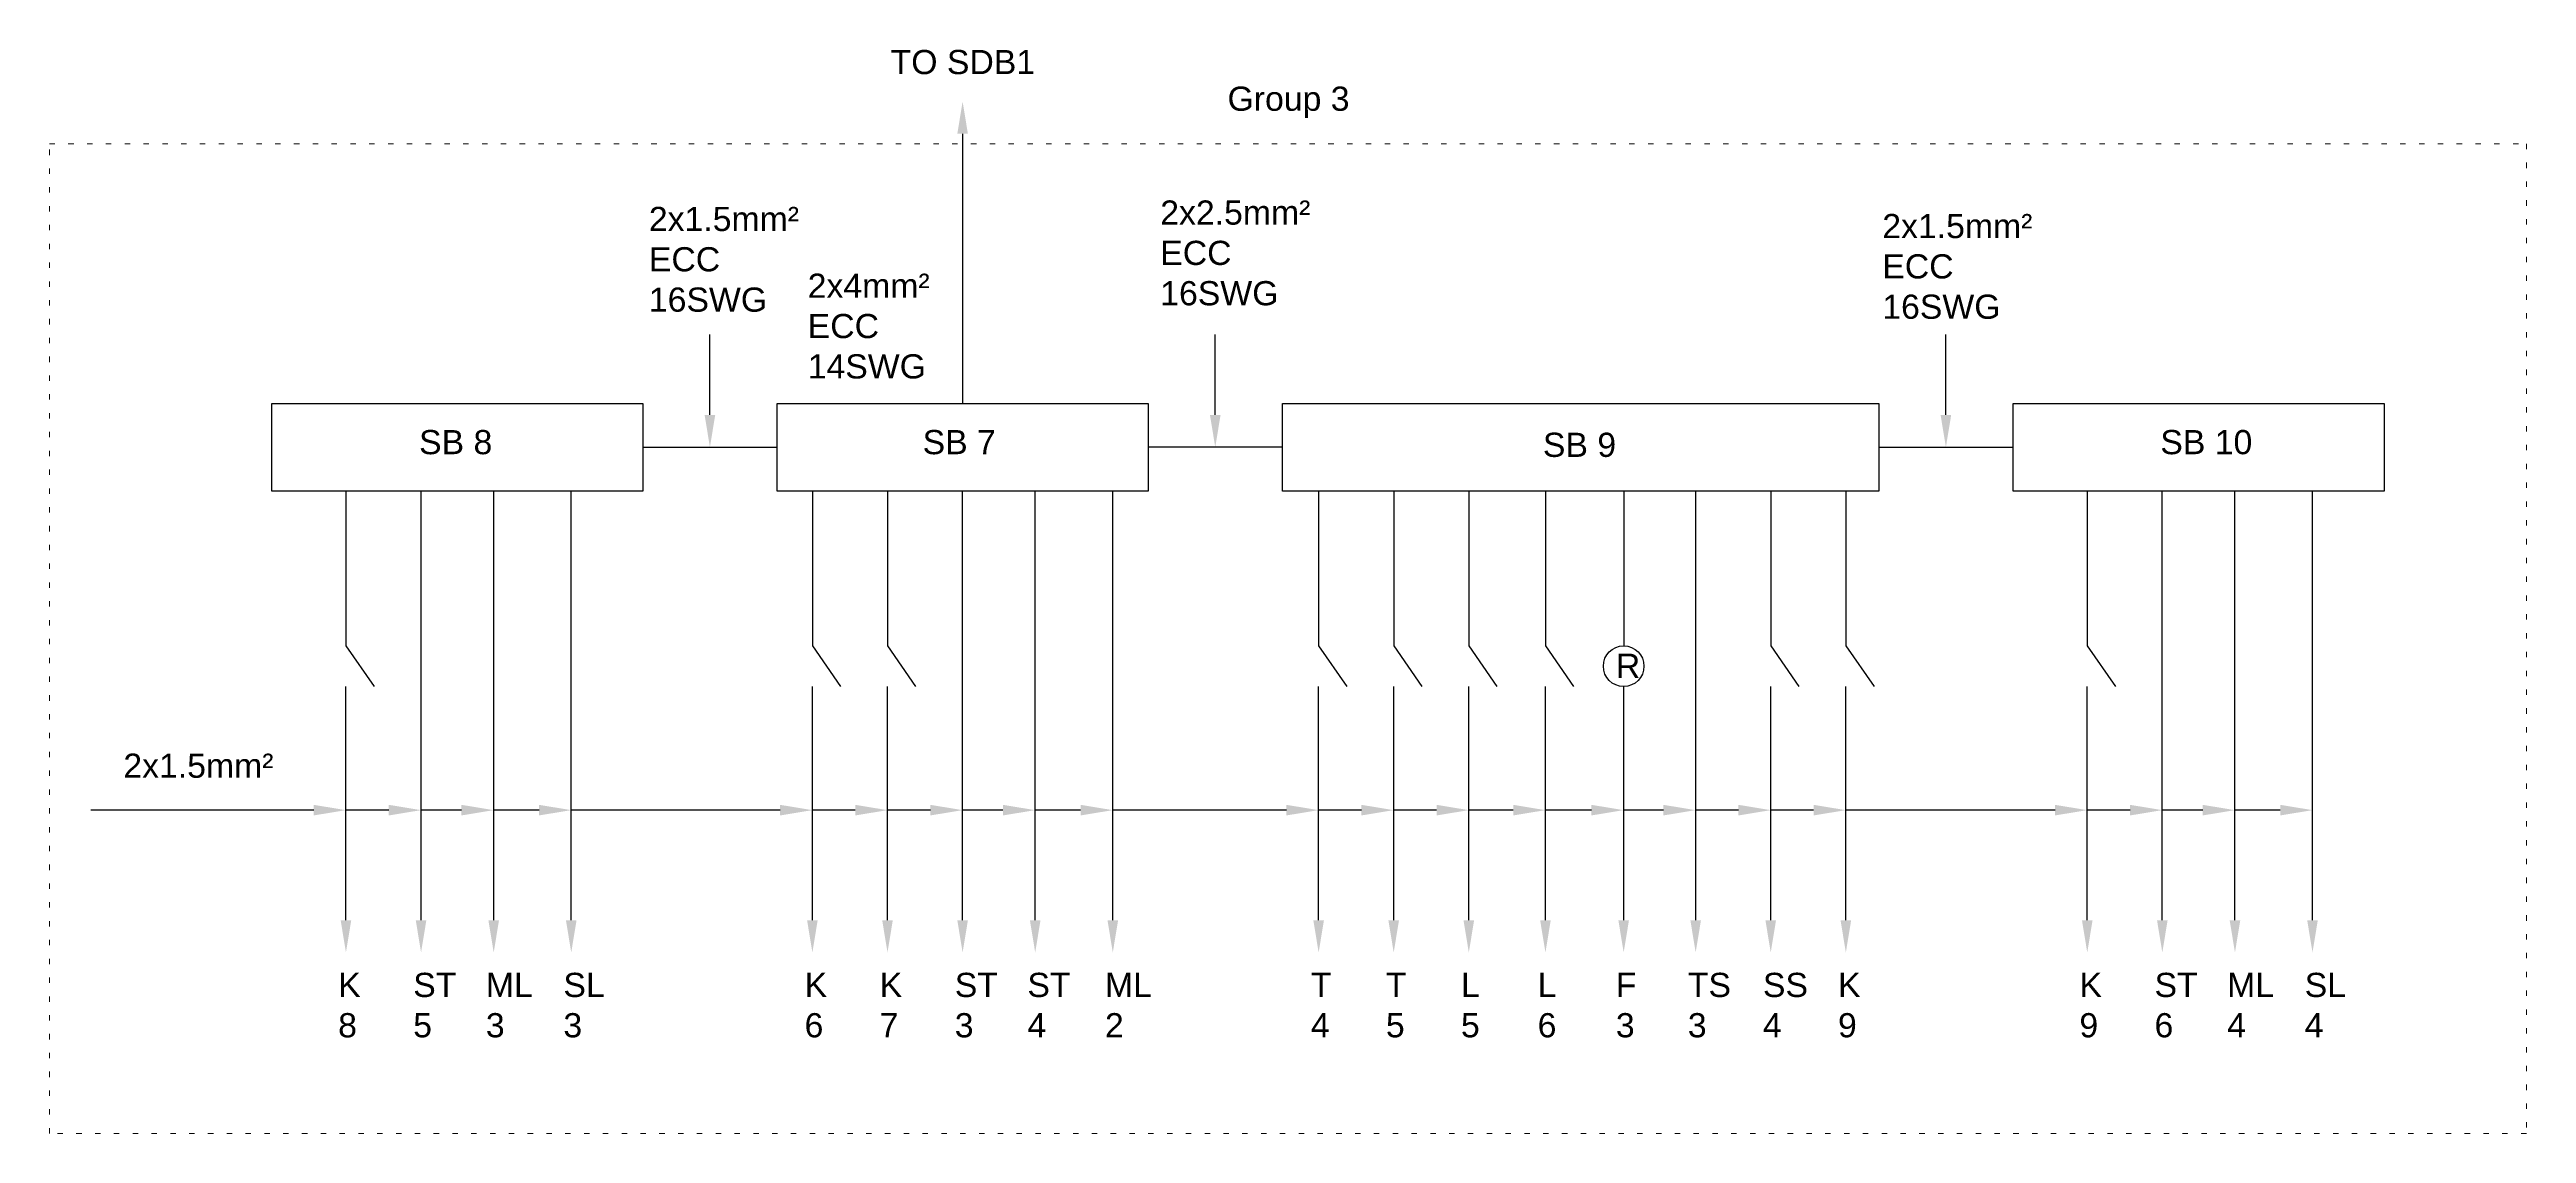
# Model space of a CAD drawing. Header units: inches. Extents: x 7.3 to 53.4, y 6 to 26.2.
import ezdxf
from ezdxf import colors
from ezdxf.entities.mleader import LeaderData, LeaderLine
from ezdxf.math import Vec2, Vec3

# ---------------------------------------------------------------- set-up
doc = ezdxf.new("R2010")
doc.units = ezdxf.units.IN
doc.header["$MEASUREMENT"] = 0
doc.linetypes.add('DOT', pattern=[0.25, 0, -0.25])
doc.layers.add('Dot', color=7, linetype='DOT', lineweight=20)
doc.styles.get("Standard").update_dxf_attribs({"font": 'arial.ttf'})

msp = doc.modelspace()

# ---------------------------------------------------------------- linework, layer by layer
for p, q in [((18.321, 18.785), (20.821, 18.785)), ((30.226, 18.785), (27.726, 18.785)), ((41.324, 18.785), (43.824, 18.785)), ((12.797, 17.97), (12.797, 15.089)), ((21.478, 17.97), (21.478, 15.089)), ((22.876, 17.97), (22.876, 15.089)), ((30.9, 17.97), (30.9, 15.089)), ((32.297, 17.97), (32.297, 15.089)), ((33.695, 17.97), (33.695, 15.089)), ((35.121, 17.97), (35.121, 15.089)), ((36.577, 17.97), (36.577, 15.089)), ((39.314, 17.97), (39.314, 15.089)), ((40.712, 17.97), (40.712, 15.089)), ((45.205, 17.97), (45.205, 15.089)), ((12.797, 15.089), (13.321, 14.333)), ((21.478, 15.089), (22.003, 14.333)), ((22.876, 15.089), (23.4, 14.333)), ((30.9, 15.089), (31.424, 14.333)), ((32.297, 15.089), (32.821, 14.333)), ((33.695, 15.089), (34.219, 14.333)), ((35.121, 15.089), (35.645, 14.333)), ((39.314, 15.089), (39.838, 14.333)), ((40.712, 15.089), (41.236, 14.333)), ((45.205, 15.089), (45.729, 14.333))]:
    msp.add_line(p, q)
for points in [[(11.417, 19.599), (18.321, 19.599), (18.321, 17.97), (11.417, 17.97)], [(20.821, 19.599), (27.726, 19.599), (27.726, 17.97), (20.821, 17.97)], [(30.226, 19.599), (41.324, 19.599), (41.324, 17.97), (30.226, 17.97)], [(43.824, 19.599), (50.729, 19.599), (50.729, 17.97), (43.824, 17.97)]]:
    msp.add_lwpolyline(points, close=True)
msp.add_circle((36.577, 14.711), 0.378)
at = {"layer": 'Dot'}
msp.add_lwpolyline([(7.28, 24.428), (53.379, 24.428), (53.379, 6.02), (7.28, 6.02)], close=True, dxfattribs=at)

# ---------------------------------------------------------------- texts
at = {"char_height": 0.5, "attachment_point": 1}
for s, width, heights, insert in [('{\\H0.9x;TO SDB1}', 2.88251, [0.582], (22.934, 26.175)), ('{\\H0.9x;Group 3}', 2.44577, [0.815], (29.204, 25.493)), ('{\\H0.9x;2x1.5mm²\\PECC\\P16SWG}', 2.62047, [2.066], (18.435, 23.256)), ('{\\H0.9x;2x2.5mm²\\PECC\\P16SWG}', 2.62047, [2.066], (27.952, 23.375)), ('{\\H0.9x;2x1.5mm²\\PECC\\P16SWG}', 2.62047, [2.066], (41.39, 23.124)), ('{\\H0.9x;2x4mm²\\PECC\\P14SWG}', 2.62047, [2.066], (21.391, 22.014)), ('{\\H0.9x;SB 8}', 1.65963, [0.786], (14.158, 19.105)), ('{\\H0.9x;SB 7}', 1.65963, [0.786], (23.53, 19.105)), ('{\\H0.9x;SB 9}', 1.65963, [0.786], (35.074, 19.055)), ('{\\H0.9x;SB 10}', 1.65963, [0.786], (46.565, 19.105)), ('{\\H0.9x;R}', 1.65963, [0.786], (36.432, 14.944)), ('{\\H0.9x;2x1.5mm²}', 2.73693, [0.757], (8.654, 13.086)), ('{\\H0.9x;K\\P8}', 0.5, [1.455], (12.652, 9.008)), ('{\\H0.9x;ST\\P5}', 0.5, [1.455], (14.049, 9.008)), ('{\\H0.9x;ML\\P3}', 0.5, [1.455], (15.401, 9.008)), ('{\\H0.9x;SL\\P3}', 0.5, [1.455], (16.844, 9.008)), ('{\\H0.9x;K\\P6}', 0.5, [1.455], (21.333, 9.008)), ('{\\H0.9x;K\\P7}', 0.5, [1.455], (22.73, 9.008)), ('{\\H0.9x;ST\\P3}', 0.5, [1.455], (24.128, 9.008)), ('{\\H0.9x;ST\\P4}', 0.5, [1.455], (25.48, 9.008)), ('{\\H0.9x;ML\\P2}', 0.5, [1.455], (26.923, 9.008)), ('{\\H0.9x;T\\P4}', 0.5, [1.455], (30.754, 9.008)), ('{\\H0.9x;T\\P5}', 0.5, [1.455], (32.152, 9.008)), ('{\\H0.9x;L\\P5}', 0.5, [1.455], (33.549, 9.008)), ('{\\H0.9x;L\\P6}', 0.5, [1.455], (34.976, 9.008)), ('{\\H0.9x;F\\P3}', 0.5, [1.455], (36.432, 9.008)), ('{\\H0.9x;TS\\P3}', 0.5, [1.455], (37.771, 9.008)), ('{\\H0.9x;SS\\P4}', 0.5, [1.455], (39.169, 9.008)), ('{\\H0.9x;K\\P9}', 0.5, [1.455], (40.566, 9.008)), ('{\\H0.9x;K\\P9}', 0.5, [1.455], (45.059, 9.008)), ('{\\H0.9x;ST\\P6}', 0.5, [1.455], (46.457, 9.008)), ('{\\H0.9x;ML\\P4}', 0.5, [1.455], (47.808, 9.008)), ('{\\H0.9x;SL\\P4}', 0.5, [1.455], (49.252, 9.008))]:
    msp.add_mtext_dynamic_manual_height_columns(s, width=width, gutter_width=1, heights=heights, dxfattribs=dict(at, insert=insert))

# ---------------------------------------------------------------- leaders
ml = msp.add_multileader_mtext('Standard')
ml.set_content('')
ml.set_leader_properties()
ml.build(insert=Vec2(0, 0))
ml.multileader.update_dxf_attribs({"has_dogleg": 0, "dogleg_length": 0.36, "arrow_head_size": 0.6})
ctx = ml.context
ctx.base_point, ctx.char_height, ctx.arrow_head_size, ctx.landing_gap_size, ctx.plane_origin = Vec3(24.274, 19.599), 0.18, 0.6, 0.09, Vec3(24.274, 25.215)
notes = []
notes.append((ctx, [(0, (1, 1, 0), (23.914, 19.599), (1, 0), 0.36, [(0, [(24.274, 25.215)], 0, [])])]))
ctx.mtext, ml.multileader.dxf.content_type = None, 0
ml = msp.add_multileader_mtext('Standard')
ml.set_content('')
ml.set_leader_properties()
ml.build(insert=Vec2(0, 0))
ml.multileader.update_dxf_attribs({"has_dogleg": 0, "dogleg_length": 0.36, "arrow_head_size": 0.6})
ctx = ml.context
ctx.base_point, ctx.char_height, ctx.arrow_head_size, ctx.landing_gap_size, ctx.plane_origin = Vec3(19.571, 20.88), 0.18, 0.6, 0.09, Vec3(19.571, 18.785)
notes.append((ctx, [(0, (1, 1, 0), (19.211, 20.88), (1, 0), 0.36, [(0, [(19.571, 18.785)], 0, [])])]))
ctx.mtext, ml.multileader.dxf.content_type = None, 0
ml = msp.add_multileader_mtext('Standard')
ml.set_content('')
ml.set_leader_properties()
ml.build(insert=Vec2(0, 0))
ml.multileader.update_dxf_attribs({"has_dogleg": 0, "dogleg_length": 0.36, "arrow_head_size": 0.6})
ctx = ml.context
ctx.base_point, ctx.char_height, ctx.arrow_head_size, ctx.landing_gap_size, ctx.plane_origin = Vec3(28.976, 20.88), 0.18, 0.6, 0.09, Vec3(28.976, 18.785)
notes.append((ctx, [(0, (1, 1, 0), (28.616, 20.88), (1, 0), 0.36, [(0, [(28.976, 18.785)], 0, [])])]))
ctx.mtext, ml.multileader.dxf.content_type = None, 0
ml = msp.add_multileader_mtext('Standard')
ml.set_content('')
ml.set_leader_properties()
ml.build(insert=Vec2(0, 0))
ml.multileader.update_dxf_attribs({"has_dogleg": 0, "dogleg_length": 0.36, "arrow_head_size": 0.6})
ctx = ml.context
ctx.base_point, ctx.char_height, ctx.arrow_head_size, ctx.landing_gap_size, ctx.plane_origin = Vec3(42.574, 20.88), 0.18, 0.6, 0.09, Vec3(42.574, 18.785)
notes.append((ctx, [(0, (1, 1, 0), (42.214, 20.88), (1, 0), 0.36, [(0, [(42.574, 18.785)], 0, [])])]))
ctx.mtext, ml.multileader.dxf.content_type = None, 0
ml = msp.add_multileader_mtext('Standard')
ml.set_content('')
ml.set_leader_properties()
ml.build(insert=Vec2(0, 0))
ml.multileader.update_dxf_attribs({"has_dogleg": 0, "dogleg_length": 0.36, "arrow_head_size": 0.6})
ctx = ml.context
ctx.base_point, ctx.char_height, ctx.arrow_head_size, ctx.landing_gap_size, ctx.plane_origin = Vec3(14.195, 17.97), 0.18, 0.6, 0.09, Vec3(14.195, 9.386)
notes.append((ctx, [(0, (1, 1, 0), (13.835, 17.97), (1, 0), 0.36, [(0, [(14.195, 9.386)], 0, [])])]))
ctx.mtext, ml.multileader.dxf.content_type = None, 0
ml = msp.add_multileader_mtext('Standard')
ml.set_content('')
ml.set_leader_properties()
ml.build(insert=Vec2(0, 0))
ml.multileader.update_dxf_attribs({"has_dogleg": 0, "dogleg_length": 0.36, "arrow_head_size": 0.6})
ctx = ml.context
ctx.base_point, ctx.char_height, ctx.arrow_head_size, ctx.landing_gap_size, ctx.plane_origin = Vec3(15.547, 17.97), 0.18, 0.6, 0.09, Vec3(15.547, 9.386)
notes.append((ctx, [(0, (1, 1, 0), (15.187, 17.97), (1, 0), 0.36, [(0, [(15.547, 9.386)], 0, [])])]))
ctx.mtext, ml.multileader.dxf.content_type = None, 0
ml = msp.add_multileader_mtext('Standard')
ml.set_content('')
ml.set_leader_properties()
ml.build(insert=Vec2(0, 0))
ml.multileader.update_dxf_attribs({"has_dogleg": 0, "dogleg_length": 0.36, "arrow_head_size": 0.6})
ctx = ml.context
ctx.base_point, ctx.char_height, ctx.arrow_head_size, ctx.landing_gap_size, ctx.plane_origin = Vec3(16.99, 17.97), 0.18, 0.6, 0.09, Vec3(16.99, 9.386)
notes.append((ctx, [(0, (1, 1, 0), (16.63, 17.97), (1, 0), 0.36, [(0, [(16.99, 9.386)], 0, [])])]))
ctx.mtext, ml.multileader.dxf.content_type = None, 0
ml = msp.add_multileader_mtext('Standard')
ml.set_content('')
ml.set_leader_properties()
ml.build(insert=Vec2(0, 0))
ml.multileader.update_dxf_attribs({"has_dogleg": 0, "dogleg_length": 0.36, "arrow_head_size": 0.6})
ctx = ml.context
ctx.base_point, ctx.char_height, ctx.arrow_head_size, ctx.landing_gap_size, ctx.plane_origin = Vec3(24.274, 17.97), 0.18, 0.6, 0.09, Vec3(24.274, 9.386)
notes.append((ctx, [(0, (1, 1, 0), (23.914, 17.97), (1, 0), 0.36, [(0, [(24.274, 9.386)], 0, [])])]))
ctx.mtext, ml.multileader.dxf.content_type = None, 0
ml = msp.add_multileader_mtext('Standard')
ml.set_content('')
ml.set_leader_properties()
ml.build(insert=Vec2(0, 0))
ml.multileader.update_dxf_attribs({"has_dogleg": 0, "dogleg_length": 0.36, "arrow_head_size": 0.6})
ctx = ml.context
ctx.base_point, ctx.char_height, ctx.arrow_head_size, ctx.landing_gap_size, ctx.plane_origin = Vec3(25.625, 17.97), 0.18, 0.6, 0.09, Vec3(25.625, 9.386)
notes.append((ctx, [(0, (1, 1, 0), (25.265, 17.97), (1, 0), 0.36, [(0, [(25.625, 9.386)], 0, [])])]))
ctx.mtext, ml.multileader.dxf.content_type = None, 0
ml = msp.add_multileader_mtext('Standard')
ml.set_content('')
ml.set_leader_properties()
ml.build(insert=Vec2(0, 0))
ml.multileader.update_dxf_attribs({"has_dogleg": 0, "dogleg_length": 0.36, "arrow_head_size": 0.6})
ctx = ml.context
ctx.base_point, ctx.char_height, ctx.arrow_head_size, ctx.landing_gap_size, ctx.plane_origin = Vec3(27.069, 17.97), 0.18, 0.6, 0.09, Vec3(27.069, 9.386)
notes.append((ctx, [(0, (1, 1, 0), (26.709, 17.97), (1, 0), 0.36, [(0, [(27.069, 9.386)], 0, [])])]))
ctx.mtext, ml.multileader.dxf.content_type = None, 0
ml = msp.add_multileader_mtext('Standard')
ml.set_content('')
ml.set_leader_properties()
ml.build(insert=Vec2(0, 0))
ml.multileader.update_dxf_attribs({"has_dogleg": 0, "dogleg_length": 0.36, "arrow_head_size": 0.6})
ctx = ml.context
ctx.base_point, ctx.char_height, ctx.arrow_head_size, ctx.landing_gap_size, ctx.plane_origin = Vec3(37.917, 17.97), 0.18, 0.6, 0.09, Vec3(37.917, 9.386)
notes.append((ctx, [(0, (1, 1, 0), (38.277, 17.97), (-1, 0), 0.36, [(0, [(37.917, 9.386)], 0, [])])]))
ctx.mtext, ml.multileader.dxf.content_type = None, 0
ml = msp.add_multileader_mtext('Standard')
ml.set_content('')
ml.set_leader_properties()
ml.build(insert=Vec2(0, 0))
ml.multileader.update_dxf_attribs({"has_dogleg": 0, "dogleg_length": 0.36, "arrow_head_size": 0.6})
ctx = ml.context
ctx.base_point, ctx.char_height, ctx.arrow_head_size, ctx.landing_gap_size, ctx.plane_origin = Vec3(46.602, 17.97), 0.18, 0.6, 0.09, Vec3(46.602, 9.386)
notes.append((ctx, [(0, (1, 1, 0), (46.242, 17.97), (1, 0), 0.36, [(0, [(46.602, 9.386)], 0, [])])]))
ctx.mtext, ml.multileader.dxf.content_type = None, 0
ml = msp.add_multileader_mtext('Standard')
ml.set_content('')
ml.set_leader_properties()
ml.build(insert=Vec2(0, 0))
ml.multileader.update_dxf_attribs({"has_dogleg": 0, "dogleg_length": 0.36, "arrow_head_size": 0.6})
ctx = ml.context
ctx.base_point, ctx.char_height, ctx.arrow_head_size, ctx.landing_gap_size, ctx.plane_origin = Vec3(47.954, 17.97), 0.18, 0.6, 0.09, Vec3(47.954, 9.386)
notes.append((ctx, [(0, (1, 1, 0), (47.594, 17.97), (1, 0), 0.36, [(0, [(47.954, 9.386)], 0, [])])]))
ctx.mtext, ml.multileader.dxf.content_type = None, 0
ml = msp.add_multileader_mtext('Standard')
ml.set_content('')
ml.set_leader_properties()
ml.build(insert=Vec2(0, 0))
ml.multileader.update_dxf_attribs({"has_dogleg": 0, "dogleg_length": 0.36, "arrow_head_size": 0.6})
ctx = ml.context
ctx.base_point, ctx.char_height, ctx.arrow_head_size, ctx.landing_gap_size, ctx.plane_origin = Vec3(49.397, 17.97), 0.18, 0.6, 0.09, Vec3(49.397, 9.386)
notes.append((ctx, [(0, (1, 1, 0), (49.037, 17.97), (1, 0), 0.36, [(0, [(49.397, 9.386)], 0, [])])]))
ctx.mtext, ml.multileader.dxf.content_type = None, 0
ml = msp.add_multileader_mtext('Standard')
ml.set_content('')
ml.set_leader_properties()
ml.build(insert=Vec2(0, 0))
ml.multileader.update_dxf_attribs({"has_dogleg": 0, "dogleg_length": 0.36, "arrow_head_size": 0.6})
ctx = ml.context
ctx.base_point, ctx.char_height, ctx.arrow_head_size, ctx.landing_gap_size, ctx.plane_origin = Vec3(12.797, 14.333), 0.18, 0.6, 0.09, Vec3(12.797, 9.386)
notes.append((ctx, [(0, (1, 1, 0), (12.437, 14.333), (1, 0), 0.36, [(0, [(12.797, 9.386)], 0, [])])]))
ctx.mtext, ml.multileader.dxf.content_type = None, 0
ml = msp.add_multileader_mtext('Standard')
ml.set_content('')
ml.set_leader_properties()
ml.build(insert=Vec2(0, 0))
ml.multileader.update_dxf_attribs({"has_dogleg": 0, "dogleg_length": 0.36, "arrow_head_size": 0.6})
ctx = ml.context
ctx.base_point, ctx.char_height, ctx.arrow_head_size, ctx.landing_gap_size, ctx.plane_origin = Vec3(21.478, 14.333), 0.18, 0.6, 0.09, Vec3(21.478, 9.386)
notes.append((ctx, [(0, (1, 1, 0), (21.118, 14.333), (1, 0), 0.36, [(0, [(21.478, 9.386)], 0, [])])]))
ctx.mtext, ml.multileader.dxf.content_type = None, 0
ml = msp.add_multileader_mtext('Standard')
ml.set_content('')
ml.set_leader_properties()
ml.build(insert=Vec2(0, 0))
ml.multileader.update_dxf_attribs({"has_dogleg": 0, "dogleg_length": 0.36, "arrow_head_size": 0.6})
ctx = ml.context
ctx.base_point, ctx.char_height, ctx.arrow_head_size, ctx.landing_gap_size, ctx.plane_origin = Vec3(22.876, 14.333), 0.18, 0.6, 0.09, Vec3(22.876, 9.386)
notes.append((ctx, [(0, (1, 1, 0), (22.516, 14.333), (1, 0), 0.36, [(0, [(22.876, 9.386)], 0, [])])]))
ctx.mtext, ml.multileader.dxf.content_type = None, 0
ml = msp.add_multileader_mtext('Standard')
ml.set_content('')
ml.set_leader_properties()
ml.build(insert=Vec2(0, 0))
ml.multileader.update_dxf_attribs({"has_dogleg": 0, "dogleg_length": 0.36, "arrow_head_size": 0.6})
ctx = ml.context
ctx.base_point, ctx.char_height, ctx.arrow_head_size, ctx.landing_gap_size, ctx.plane_origin = Vec3(30.9, 14.333), 0.18, 0.6, 0.09, Vec3(30.9, 9.386)
notes.append((ctx, [(0, (1, 1, 0), (30.54, 14.333), (1, 0), 0.36, [(0, [(30.9, 9.386)], 0, [])])]))
ctx.mtext, ml.multileader.dxf.content_type = None, 0
ml = msp.add_multileader_mtext('Standard')
ml.set_content('')
ml.set_leader_properties()
ml.build(insert=Vec2(0, 0))
ml.multileader.update_dxf_attribs({"has_dogleg": 0, "dogleg_length": 0.36, "arrow_head_size": 0.6})
ctx = ml.context
ctx.base_point, ctx.char_height, ctx.arrow_head_size, ctx.landing_gap_size, ctx.plane_origin = Vec3(32.297, 14.333), 0.18, 0.6, 0.09, Vec3(32.297, 9.386)
notes.append((ctx, [(0, (1, 1, 0), (31.937, 14.333), (1, 0), 0.36, [(0, [(32.297, 9.386)], 0, [])])]))
ctx.mtext, ml.multileader.dxf.content_type = None, 0
ml = msp.add_multileader_mtext('Standard')
ml.set_content('')
ml.set_leader_properties()
ml.build(insert=Vec2(0, 0))
ml.multileader.update_dxf_attribs({"has_dogleg": 0, "dogleg_length": 0.36, "arrow_head_size": 0.6})
ctx = ml.context
ctx.base_point, ctx.char_height, ctx.arrow_head_size, ctx.landing_gap_size, ctx.plane_origin = Vec3(33.695, 14.333), 0.18, 0.6, 0.09, Vec3(33.695, 9.386)
notes.append((ctx, [(0, (1, 1, 0), (33.335, 14.333), (1, 0), 0.36, [(0, [(33.695, 9.386)], 0, [])])]))
ctx.mtext, ml.multileader.dxf.content_type = None, 0
ml = msp.add_multileader_mtext('Standard')
ml.set_content('')
ml.set_leader_properties()
ml.build(insert=Vec2(0, 0))
ml.multileader.update_dxf_attribs({"has_dogleg": 0, "dogleg_length": 0.36, "arrow_head_size": 0.6})
ctx = ml.context
ctx.base_point, ctx.char_height, ctx.arrow_head_size, ctx.landing_gap_size, ctx.plane_origin = Vec3(35.121, 14.333), 0.18, 0.6, 0.09, Vec3(35.121, 9.386)
notes.append((ctx, [(0, (1, 1, 0), (34.761, 14.333), (1, 0), 0.36, [(0, [(35.121, 9.386)], 0, [])])]))
ctx.mtext, ml.multileader.dxf.content_type = None, 0
ml = msp.add_multileader_mtext('Standard')
ml.set_content('')
ml.set_leader_properties()
ml.build(insert=Vec2(0, 0))
ml.multileader.update_dxf_attribs({"has_dogleg": 0, "dogleg_length": 0.36, "arrow_head_size": 0.6})
ctx = ml.context
ctx.base_point, ctx.char_height, ctx.arrow_head_size, ctx.landing_gap_size, ctx.plane_origin = Vec3(36.577, 14.333), 0.18, 0.6, 0.09, Vec3(36.577, 9.386)
notes.append((ctx, [(0, (1, 1, 0), (36.217, 14.333), (1, 0), 0.36, [(0, [(36.577, 9.386)], 0, [])])]))
ctx.mtext, ml.multileader.dxf.content_type = None, 0
ml = msp.add_multileader_mtext('Standard')
ml.set_content('')
ml.set_leader_properties()
ml.build(insert=Vec2(0, 0))
ml.multileader.update_dxf_attribs({"has_dogleg": 0, "dogleg_length": 0.36, "arrow_head_size": 0.6})
ctx = ml.context
ctx.base_point, ctx.char_height, ctx.arrow_head_size, ctx.landing_gap_size, ctx.plane_origin = Vec3(39.314, 14.333), 0.18, 0.6, 0.09, Vec3(39.314, 9.386)
notes.append((ctx, [(0, (1, 1, 0), (38.954, 14.333), (1, 0), 0.36, [(0, [(39.314, 9.386)], 0, [])])]))
ctx.mtext, ml.multileader.dxf.content_type = None, 0
ml = msp.add_multileader_mtext('Standard')
ml.set_content('')
ml.set_leader_properties()
ml.build(insert=Vec2(0, 0))
ml.multileader.update_dxf_attribs({"has_dogleg": 0, "dogleg_length": 0.36, "arrow_head_size": 0.6})
ctx = ml.context
ctx.base_point, ctx.char_height, ctx.arrow_head_size, ctx.landing_gap_size, ctx.plane_origin = Vec3(40.712, 14.333), 0.18, 0.6, 0.09, Vec3(40.712, 9.386)
notes.append((ctx, [(0, (1, 1, 0), (40.352, 14.333), (1, 0), 0.36, [(0, [(40.712, 9.386)], 0, [])])]))
ctx.mtext, ml.multileader.dxf.content_type = None, 0
ml = msp.add_multileader_mtext('Standard')
ml.set_content('')
ml.set_leader_properties()
ml.build(insert=Vec2(0, 0))
ml.multileader.update_dxf_attribs({"has_dogleg": 0, "dogleg_length": 0.36, "arrow_head_size": 0.6})
ctx = ml.context
ctx.base_point, ctx.char_height, ctx.arrow_head_size, ctx.landing_gap_size, ctx.plane_origin = Vec3(45.205, 14.333), 0.18, 0.6, 0.09, Vec3(45.205, 9.386)
notes.append((ctx, [(0, (1, 1, 0), (44.845, 14.333), (1, 0), 0.36, [(0, [(45.205, 9.386)], 0, [])])]))
ctx.mtext, ml.multileader.dxf.content_type = None, 0
ml = msp.add_multileader_mtext('Standard')
ml.set_content('')
ml.set_leader_properties()
ml.build(insert=Vec2(0, 0))
ml.multileader.update_dxf_attribs({"has_dogleg": 0, "dogleg_length": 0.36, "arrow_head_size": 0.6})
ctx = ml.context
ctx.base_point, ctx.char_height, ctx.arrow_head_size, ctx.landing_gap_size, ctx.plane_origin = Vec3(8.772, 12.034), 0.18, 0.6, 0.09, Vec3(12.797, 12.034)
notes.append((ctx, [(0, (1, 1, 0), (8.412, 12.034), (-1, 0), 0.36, [(0, [(12.797, 12.034)], 0, [])])]))
ctx.mtext, ml.multileader.dxf.content_type = None, 0
ml = msp.add_multileader_mtext('Standard')
ml.set_content('')
ml.set_leader_properties()
ml.build(insert=Vec2(0, 0))
ml.multileader.update_dxf_attribs({"has_dogleg": 0, "dogleg_length": 0.36, "arrow_head_size": 0.6})
ctx = ml.context
ctx.base_point, ctx.char_height, ctx.arrow_head_size, ctx.landing_gap_size, ctx.plane_origin = Vec3(12.797, 12.034), 0.18, 0.6, 0.09, Vec3(14.195, 12.034)
notes.append((ctx, [(0, (1, 1, 0), (13.157, 12.034), (-1, 0), 0.36, [(0, [(14.195, 12.034)], 0, [])])]))
ctx.mtext, ml.multileader.dxf.content_type = None, 0
ml = msp.add_multileader_mtext('Standard')
ml.set_content('')
ml.set_leader_properties()
ml.build(insert=Vec2(0, 0))
ml.multileader.update_dxf_attribs({"has_dogleg": 0, "dogleg_length": 0.36, "arrow_head_size": 0.6})
ctx = ml.context
ctx.base_point, ctx.char_height, ctx.arrow_head_size, ctx.landing_gap_size, ctx.plane_origin = Vec3(14.195, 12.034), 0.18, 0.6, 0.09, Vec3(15.547, 12.034)
notes.append((ctx, [(0, (1, 1, 0), (14.555, 12.034), (-1, 0), 0.36, [(0, [(15.547, 12.034)], 0, [])])]))
ctx.mtext, ml.multileader.dxf.content_type = None, 0
ml = msp.add_multileader_mtext('Standard')
ml.set_content('')
ml.set_leader_properties()
ml.build(insert=Vec2(0, 0))
ml.multileader.update_dxf_attribs({"has_dogleg": 0, "dogleg_length": 0.36, "arrow_head_size": 0.6})
ctx = ml.context
ctx.base_point, ctx.char_height, ctx.arrow_head_size, ctx.landing_gap_size, ctx.plane_origin = Vec3(15.547, 12.034), 0.18, 0.6, 0.09, Vec3(16.99, 12.034)
notes.append((ctx, [(0, (1, 1, 0), (15.907, 12.034), (-1, 0), 0.36, [(0, [(16.99, 12.034)], 0, [])])]))
ctx.mtext, ml.multileader.dxf.content_type = None, 0
ml = msp.add_multileader_mtext('Standard')
ml.set_content('')
ml.set_leader_properties()
ml.build(insert=Vec2(0, 0))
ml.multileader.update_dxf_attribs({"has_dogleg": 0, "dogleg_length": 0.36, "arrow_head_size": 0.6})
ctx = ml.context
ctx.base_point, ctx.char_height, ctx.arrow_head_size, ctx.landing_gap_size, ctx.plane_origin = Vec3(17.71, 12.034), 0.18, 0.6, 0.09, Vec3(21.478, 12.034)
notes.append((ctx, [(0, (1, 1, 0), (17.35, 12.034), (-1, 0), 0.36, [(0, [(21.478, 12.034)], 0, [])])]))
ctx.mtext, ml.multileader.dxf.content_type = None, 0
ml = msp.add_multileader_mtext('Standard')
ml.set_content('')
ml.set_leader_properties()
ml.build(insert=Vec2(0, 0))
ml.multileader.update_dxf_attribs({"has_dogleg": 0, "dogleg_length": 0.36, "arrow_head_size": 0.6})
ctx = ml.context
ctx.base_point, ctx.char_height, ctx.arrow_head_size, ctx.landing_gap_size, ctx.plane_origin = Vec3(21.478, 12.034), 0.18, 0.6, 0.09, Vec3(22.876, 12.034)
notes.append((ctx, [(0, (1, 1, 0), (21.838, 12.034), (-1, 0), 0.36, [(0, [(22.876, 12.034)], 0, [])])]))
ctx.mtext, ml.multileader.dxf.content_type = None, 0
ml = msp.add_multileader_mtext('Standard')
ml.set_content('')
ml.set_leader_properties()
ml.build(insert=Vec2(0, 0))
ml.multileader.update_dxf_attribs({"has_dogleg": 0, "dogleg_length": 0.36, "arrow_head_size": 0.6})
ctx = ml.context
ctx.base_point, ctx.char_height, ctx.arrow_head_size, ctx.landing_gap_size, ctx.plane_origin = Vec3(22.876, 12.034), 0.18, 0.6, 0.09, Vec3(24.274, 12.034)
notes.append((ctx, [(0, (1, 1, 0), (23.236, 12.034), (-1, 0), 0.36, [(0, [(24.274, 12.034)], 0, [])])]))
ctx.mtext, ml.multileader.dxf.content_type = None, 0
ml = msp.add_multileader_mtext('Standard')
ml.set_content('')
ml.set_leader_properties()
ml.build(insert=Vec2(0, 0))
ml.multileader.update_dxf_attribs({"has_dogleg": 0, "dogleg_length": 0.36, "arrow_head_size": 0.6})
ctx = ml.context
ctx.base_point, ctx.char_height, ctx.arrow_head_size, ctx.landing_gap_size, ctx.plane_origin = Vec3(24.274, 12.034), 0.18, 0.6, 0.09, Vec3(25.625, 12.034)
notes.append((ctx, [(0, (1, 1, 0), (24.634, 12.034), (-1, 0), 0.36, [(0, [(25.625, 12.034)], 0, [])])]))
ctx.mtext, ml.multileader.dxf.content_type = None, 0
ml = msp.add_multileader_mtext('Standard')
ml.set_content('')
ml.set_leader_properties()
ml.build(insert=Vec2(0, 0))
ml.multileader.update_dxf_attribs({"has_dogleg": 0, "dogleg_length": 0.36, "arrow_head_size": 0.6})
ctx = ml.context
ctx.base_point, ctx.char_height, ctx.arrow_head_size, ctx.landing_gap_size, ctx.plane_origin = Vec3(25.625, 12.034), 0.18, 0.6, 0.09, Vec3(27.069, 12.034)
notes.append((ctx, [(0, (1, 1, 0), (25.985, 12.034), (-1, 0), 0.36, [(0, [(27.069, 12.034)], 0, [])])]))
ctx.mtext, ml.multileader.dxf.content_type = None, 0
ml = msp.add_multileader_mtext('Standard')
ml.set_content('')
ml.set_leader_properties()
ml.build(insert=Vec2(0, 0))
ml.multileader.update_dxf_attribs({"has_dogleg": 0, "dogleg_length": 0.36, "arrow_head_size": 0.6})
ctx = ml.context
ctx.base_point, ctx.char_height, ctx.arrow_head_size, ctx.landing_gap_size, ctx.plane_origin = Vec3(27.789, 12.034), 0.18, 0.6, 0.09, Vec3(30.9, 12.034)
notes.append((ctx, [(0, (1, 1, 0), (27.429, 12.034), (-1, 0), 0.36, [(0, [(30.9, 12.034)], 0, [])])]))
ctx.mtext, ml.multileader.dxf.content_type = None, 0
ml = msp.add_multileader_mtext('Standard')
ml.set_content('')
ml.set_leader_properties()
ml.build(insert=Vec2(0, 0))
ml.multileader.update_dxf_attribs({"has_dogleg": 0, "dogleg_length": 0.36, "arrow_head_size": 0.6})
ctx = ml.context
ctx.base_point, ctx.char_height, ctx.arrow_head_size, ctx.landing_gap_size, ctx.plane_origin = Vec3(30.9, 12.034), 0.18, 0.6, 0.09, Vec3(32.297, 12.034)
notes.append((ctx, [(0, (1, 1, 0), (31.26, 12.034), (-1, 0), 0.36, [(0, [(32.297, 12.034)], 0, [])])]))
ctx.mtext, ml.multileader.dxf.content_type = None, 0
ml = msp.add_multileader_mtext('Standard')
ml.set_content('')
ml.set_leader_properties()
ml.build(insert=Vec2(0, 0))
ml.multileader.update_dxf_attribs({"has_dogleg": 0, "dogleg_length": 0.36, "arrow_head_size": 0.6})
ctx = ml.context
ctx.base_point, ctx.char_height, ctx.arrow_head_size, ctx.landing_gap_size, ctx.plane_origin = Vec3(32.297, 12.034), 0.18, 0.6, 0.09, Vec3(33.695, 12.034)
notes.append((ctx, [(0, (1, 1, 0), (32.657, 12.034), (-1, 0), 0.36, [(0, [(33.695, 12.034)], 0, [])])]))
ctx.mtext, ml.multileader.dxf.content_type = None, 0
ml = msp.add_multileader_mtext('Standard')
ml.set_content('')
ml.set_leader_properties()
ml.build(insert=Vec2(0, 0))
ml.multileader.update_dxf_attribs({"has_dogleg": 0, "dogleg_length": 0.36, "arrow_head_size": 0.6})
ctx = ml.context
ctx.base_point, ctx.char_height, ctx.arrow_head_size, ctx.landing_gap_size, ctx.plane_origin = Vec3(33.695, 12.034), 0.18, 0.6, 0.09, Vec3(35.121, 12.034)
notes.append((ctx, [(0, (1, 1, 0), (34.055, 12.034), (-1, 0), 0.36, [(0, [(35.121, 12.034)], 0, [])])]))
ctx.mtext, ml.multileader.dxf.content_type = None, 0
ml = msp.add_multileader_mtext('Standard')
ml.set_content('')
ml.set_leader_properties()
ml.build(insert=Vec2(0, 0))
ml.multileader.update_dxf_attribs({"has_dogleg": 0, "dogleg_length": 0.36, "arrow_head_size": 0.6})
ctx = ml.context
ctx.base_point, ctx.char_height, ctx.arrow_head_size, ctx.landing_gap_size, ctx.plane_origin = Vec3(35.121, 12.034), 0.18, 0.6, 0.09, Vec3(36.577, 12.034)
notes.append((ctx, [(0, (1, 1, 0), (35.481, 12.034), (-1, 0), 0.36, [(0, [(36.577, 12.034)], 0, [])])]))
ctx.mtext, ml.multileader.dxf.content_type = None, 0
ml = msp.add_multileader_mtext('Standard')
ml.set_content('')
ml.set_leader_properties()
ml.build(insert=Vec2(0, 0))
ml.multileader.update_dxf_attribs({"has_dogleg": 0, "dogleg_length": 0.36, "arrow_head_size": 0.6})
ctx = ml.context
ctx.base_point, ctx.char_height, ctx.arrow_head_size, ctx.landing_gap_size, ctx.plane_origin = Vec3(36.577, 12.034), 0.18, 0.6, 0.09, Vec3(37.917, 12.034)
notes.append((ctx, [(0, (1, 1, 0), (36.937, 12.034), (-1, 0), 0.36, [(0, [(37.917, 12.034)], 0, [])])]))
ctx.mtext, ml.multileader.dxf.content_type = None, 0
ml = msp.add_multileader_mtext('Standard')
ml.set_content('')
ml.set_leader_properties()
ml.build(insert=Vec2(0, 0))
ml.multileader.update_dxf_attribs({"has_dogleg": 0, "dogleg_length": 0.36, "arrow_head_size": 0.6})
ctx = ml.context
ctx.base_point, ctx.char_height, ctx.arrow_head_size, ctx.landing_gap_size, ctx.plane_origin = Vec3(37.917, 12.034), 0.18, 0.6, 0.09, Vec3(39.314, 12.034)
notes.append((ctx, [(0, (1, 1, 0), (38.277, 12.034), (-1, 0), 0.36, [(0, [(39.314, 12.034)], 0, [])])]))
ctx.mtext, ml.multileader.dxf.content_type = None, 0
ml = msp.add_multileader_mtext('Standard')
ml.set_content('')
ml.set_leader_properties()
ml.build(insert=Vec2(0, 0))
ml.multileader.update_dxf_attribs({"has_dogleg": 0, "dogleg_length": 0.36, "arrow_head_size": 0.6})
ctx = ml.context
ctx.base_point, ctx.char_height, ctx.arrow_head_size, ctx.landing_gap_size, ctx.plane_origin = Vec3(39.314, 12.034), 0.18, 0.6, 0.09, Vec3(40.712, 12.034)
notes.append((ctx, [(0, (1, 1, 0), (39.674, 12.034), (-1, 0), 0.36, [(0, [(40.712, 12.034)], 0, [])])]))
ctx.mtext, ml.multileader.dxf.content_type = None, 0
ml = msp.add_multileader_mtext('Standard')
ml.set_content('')
ml.set_leader_properties()
ml.build(insert=Vec2(0, 0))
ml.multileader.update_dxf_attribs({"has_dogleg": 0, "dogleg_length": 0.36, "arrow_head_size": 0.6})
ctx = ml.context
ctx.base_point, ctx.char_height, ctx.arrow_head_size, ctx.landing_gap_size, ctx.plane_origin = Vec3(41.432, 12.034), 0.18, 0.6, 0.09, Vec3(45.205, 12.034)
notes.append((ctx, [(0, (1, 1, 0), (41.072, 12.034), (-1, 0), 0.36, [(0, [(45.205, 12.034)], 0, [])])]))
ctx.mtext, ml.multileader.dxf.content_type = None, 0
ml = msp.add_multileader_mtext('Standard')
ml.set_content('')
ml.set_leader_properties()
ml.build(insert=Vec2(0, 0))
ml.multileader.update_dxf_attribs({"has_dogleg": 0, "dogleg_length": 0.36, "arrow_head_size": 0.6})
ctx = ml.context
ctx.base_point, ctx.char_height, ctx.arrow_head_size, ctx.landing_gap_size, ctx.plane_origin = Vec3(45.205, 12.034), 0.18, 0.6, 0.09, Vec3(46.602, 12.034)
notes.append((ctx, [(0, (1, 1, 0), (45.565, 12.034), (-1, 0), 0.36, [(0, [(46.602, 12.034)], 0, [])])]))
ctx.mtext, ml.multileader.dxf.content_type = None, 0
ml = msp.add_multileader_mtext('Standard')
ml.set_content('')
ml.set_leader_properties()
ml.build(insert=Vec2(0, 0))
ml.multileader.update_dxf_attribs({"has_dogleg": 0, "dogleg_length": 0.36, "arrow_head_size": 0.6})
ctx = ml.context
ctx.base_point, ctx.char_height, ctx.arrow_head_size, ctx.landing_gap_size, ctx.plane_origin = Vec3(46.602, 12.034), 0.18, 0.6, 0.09, Vec3(47.954, 12.034)
notes.append((ctx, [(0, (1, 1, 0), (46.962, 12.034), (-1, 0), 0.36, [(0, [(47.954, 12.034)], 0, [])])]))
ctx.mtext, ml.multileader.dxf.content_type = None, 0
ml = msp.add_multileader_mtext('Standard')
ml.set_content('')
ml.set_leader_properties()
ml.build(insert=Vec2(0, 0))
ml.multileader.update_dxf_attribs({"has_dogleg": 0, "dogleg_length": 0.36, "arrow_head_size": 0.6})
ctx = ml.context
ctx.base_point, ctx.char_height, ctx.arrow_head_size, ctx.landing_gap_size, ctx.plane_origin = Vec3(47.954, 12.034), 0.18, 0.6, 0.09, Vec3(49.397, 12.034)
notes.append((ctx, [(0, (1, 1, 0), (48.314, 12.034), (-1, 0), 0.36, [(0, [(49.397, 12.034)], 0, [])])]))
ctx.mtext, ml.multileader.dxf.content_type = None, 0
for ctx, leaders in notes:
    for number, flags, end, landing, length, lines in leaders:
        leader = LeaderData()
        leader.index, (leader.has_last_leader_line, leader.has_dogleg_vector, leader.attachment_direction) = number, flags
        leader.last_leader_point, leader.dogleg_vector, leader.dogleg_length = Vec3(end), Vec3(landing), length
        for number, points, colour, breaks in lines:
            line = LeaderLine()
            line.index, line.vertices, line.color, line.breaks = number, Vec3.list(points), colors.encode_raw_color(colour), breaks
            leader.lines.append(line)
        ctx.leaders.append(leader)

doc.saveas('drawing.dxf')
